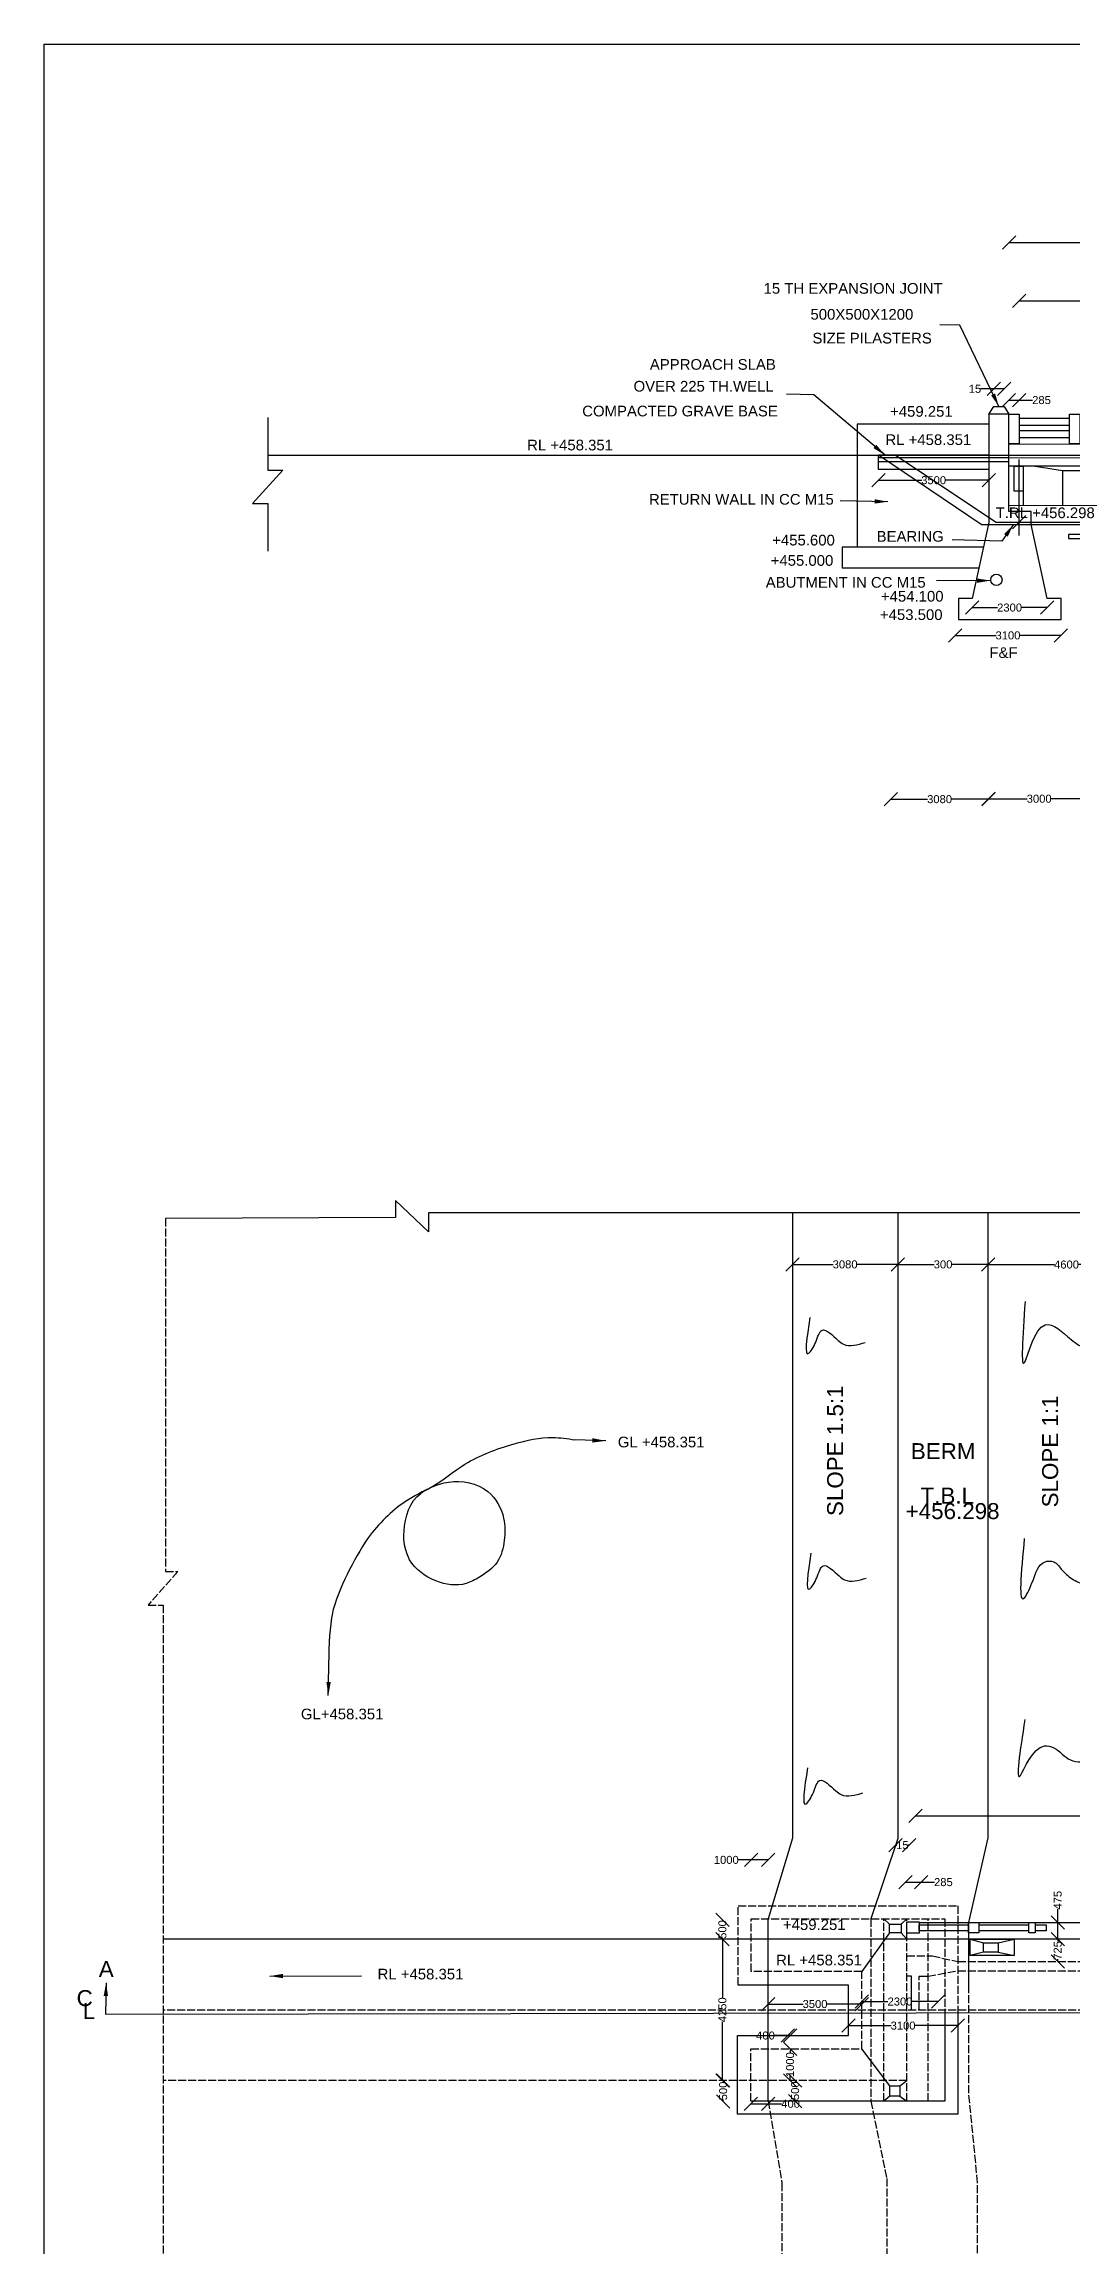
# Model space of a CAD drawing. Header units: millimetres. Extents: x 1731976 to 22518410, y 23233642 to 37030816.
# Drawn here: x 1731976 to 5582594, y 28777109 to 37030816 of the extents above; entities that cross this region are included whole.
import ezdxf

# ---------------------------------------------------------------- set-up
doc = ezdxf.new("R2010")
doc.units = ezdxf.units.MM
doc.header["$MEASUREMENT"] = 0
doc.linetypes.add('ACAD_ISO02W100', pattern=[15, 12, -3])
doc.layers.add('DIMENSIONS', color=2, linetype='Continuous')
doc.layers.add('TEXT', color=7, linetype='Continuous')
doc.styles.get("Standard").update_dxf_attribs({"font": 'arial.ttf', "height": 30000})
doc.dimstyles.get("Standard").update_dxf_attribs({"dimtxt": 40000, "dimasz": 50000, "dimexe": 0.18, "dimexo": 0.0625, "dimgap": 0.09, "dimtad": 0, "dimdec": 0, "dimzin": 0, "dimdsep": 46, "dimtxsty": 'Standard', "dimblk": 'OBLIQUE', "dimcen": 0.09, "dimse1": 1, "dimse2": 1, "dimadec": 0, "dimazin": 0, "dimtfac": 1, "dimtdec": 0, "dimtofl": 0, "dimtmove": 0, "dimatfit": 3, "dimfxl": 1, "dimtolj": 1, "dimtzin": 0, "dimarcsym": 0})

# ---------------------------------------------------------------- blocks, each defined once
blk = doc.blocks.new('_Oblique')
at = {"color": 0, "linetype": 'ByBlock', "lineweight": -2}
blk.add_line((-0.5, -0.5), (0.5, 0.5), dxfattribs=at)
blk = doc.blocks.new('*D54')
at = {"layer": 'Defpoints', "color": 0, "transparency": 16777216}
for p in [(5346908, 36289083), (8899154, 36286605), (8899154, 36285057)]:
    blk.add_point(p, dxfattribs=at)
at = {"layer": 'DIMENSIONS', "color": 0, "lineweight": -2, "transparency": 16777216}
for p, q in [((5346908, 36286605), (7066377, 36286605)), ((8899154, 36286605), (7179685, 36286605))]:
    blk.add_line(p, q, dxfattribs=at)
at = {"layer": 'DIMENSIONS', "color": 0, "lineweight": -2, "transparency": 16777216, "xscale": 50000, "yscale": 50000, "zscale": 50000, "rotation": 180}
blk.add_blockref('_Oblique', (5346908, 36286605), dxfattribs=at)
at = {"layer": 'DIMENSIONS', "color": 0, "lineweight": -2, "transparency": 16777216, "xscale": 50000, "yscale": 50000, "zscale": 50000}
blk.add_blockref('_Oblique', (8899154, 36286605), dxfattribs=at)
at = {"layer": 'DIMENSIONS', "color": 0, "transparency": 16777216, "insert": (7123031, 36286605), "char_height": 30000, "attachment_point": 5}
blk.add_mtext('\\A1;28400', dxfattribs=at)
blk = doc.blocks.new('*D55')
at = {"layer": 'Defpoints', "color": 0, "transparency": 16777216}
for p in [(5384571, 36073596), (7060454, 36084617), (7060454, 36068648)]:
    blk.add_point(p, dxfattribs=at)
at = {"layer": 'DIMENSIONS', "color": 0, "lineweight": -2, "transparency": 16777216}
for p, q in [((5384571, 36068648), (6167526, 36068648)), ((7060454, 36068648), (6277499, 36068648))]:
    blk.add_line(p, q, dxfattribs=at)
at = {"layer": 'DIMENSIONS', "color": 0, "lineweight": -2, "transparency": 16777216, "xscale": 50000, "yscale": 50000, "zscale": 50000, "rotation": 180}
blk.add_blockref('_Oblique', (5384571, 36068648), dxfattribs=at)
at = {"layer": 'DIMENSIONS', "color": 0, "lineweight": -2, "transparency": 16777216, "xscale": 50000, "yscale": 50000, "zscale": 50000}
blk.add_blockref('_Oblique', (7060454, 36068648), dxfattribs=at)
at = {"layer": 'DIMENSIONS', "color": 0, "transparency": 16777216, "insert": (6222513, 36068648), "char_height": 30000, "attachment_point": 5}
blk.add_mtext('\\A1;13600', dxfattribs=at)
blk = doc.blocks.new('*D69')
at = {"layer": 'Defpoints', "color": 0, "transparency": 16777216}
for p in [(5269924, 34211700), (5269924, 34201813), (5649779, 34208809)]:
    blk.add_point(p, dxfattribs=at)
at = {"layer": 'DIMENSIONS', "color": 0, "lineweight": -2, "transparency": 16777216}
for p, q in [((5269924, 34201813), (5415117, 34201813)), ((5649779, 34201813), (5504585, 34201813))]:
    blk.add_line(p, q, dxfattribs=at)
at = {"layer": 'DIMENSIONS', "color": 0, "lineweight": -2, "transparency": 16777216, "xscale": 50000, "yscale": 50000, "zscale": 50000, "rotation": 180}
blk.add_blockref('_Oblique', (5269924, 34201813), dxfattribs=at)
at = {"layer": 'DIMENSIONS', "color": 0, "lineweight": -2, "transparency": 16777216, "xscale": 50000, "yscale": 50000, "zscale": 50000}
blk.add_blockref('_Oblique', (5649779, 34201813), dxfattribs=at)
at = {"layer": 'DIMENSIONS', "color": 0, "transparency": 16777216, "insert": (5459851, 34201813), "char_height": 30000, "attachment_point": 5}
blk.add_mtext('\\A1;3000', dxfattribs=at)
blk = doc.blocks.new('*D70')
at = {"layer": 'Defpoints', "color": 0, "transparency": 16777216}
for p in [(4903673, 34206756), (4903673, 34200165), (5269924, 34201813)]:
    blk.add_point(p, dxfattribs=at)
at = {"layer": 'DIMENSIONS', "color": 0, "lineweight": -2, "transparency": 16777216}
for p, q in [((4903673, 34200165), (5042064, 34200165)), ((5269924, 34200165), (5131532, 34200165))]:
    blk.add_line(p, q, dxfattribs=at)
at = {"layer": 'DIMENSIONS', "color": 0, "lineweight": -2, "transparency": 16777216, "xscale": 50000, "yscale": 50000, "zscale": 50000, "rotation": 180}
blk.add_blockref('_Oblique', (4903673, 34200165), dxfattribs=at)
at = {"layer": 'DIMENSIONS', "color": 0, "lineweight": -2, "transparency": 16777216, "xscale": 50000, "yscale": 50000, "zscale": 50000}
blk.add_blockref('_Oblique', (5269924, 34200165), dxfattribs=at)
at = {"layer": 'DIMENSIONS', "color": 0, "transparency": 16777216, "insert": (5086798, 34200165), "char_height": 30000, "attachment_point": 5}
blk.add_mtext('\\A1;3080', dxfattribs=at)
blk = doc.blocks.new('*D77')
at = {"layer": 'Defpoints', "color": 0, "transparency": 16777216}
for p in [(6239158, 35244518), (5384857, 35239033), (5384857, 35239033)]:
    blk.add_point(p, dxfattribs=at)
at = {"layer": 'DIMENSIONS', "color": 0, "lineweight": -2, "transparency": 16777216}
for p, q in [((5384857, 35239033), (5767181, 35239033)), ((6239158, 35239033), (5856834, 35239033))]:
    blk.add_line(p, q, dxfattribs=at)
at = {"layer": 'DIMENSIONS', "color": 0, "lineweight": -2, "transparency": 16777216, "xscale": 50000, "yscale": 50000, "zscale": 50000, "rotation": 180}
blk.add_blockref('_Oblique', (5384857, 35239033), dxfattribs=at)
at = {"layer": 'DIMENSIONS', "color": 0, "lineweight": -2, "transparency": 16777216, "xscale": 50000, "yscale": 50000, "zscale": 50000}
blk.add_blockref('_Oblique', (6239158, 35239033), dxfattribs=at)
at = {"layer": 'DIMENSIONS', "color": 0, "transparency": 16777216, "insert": (5812007, 35239033), "char_height": 30000, "attachment_point": 5}
blk.add_mtext('\\A1;6800', dxfattribs=at)
blk = doc.blocks.new('*D78')
at = {"layer": 'Defpoints', "color": 0, "transparency": 16777216}
for p in [(5145500, 34820704), (5145500, 34813983), (5540552, 34815209)]:
    blk.add_point(p, dxfattribs=at)
at = {"layer": 'DIMENSIONS', "color": 0, "lineweight": -2, "transparency": 16777216}
for p, q in [((5145500, 34813983), (5298292, 34813983)), ((5540552, 34813983), (5387760, 34813983))]:
    blk.add_line(p, q, dxfattribs=at)
at = {"layer": 'DIMENSIONS', "color": 0, "lineweight": -2, "transparency": 16777216, "xscale": 50000, "yscale": 50000, "zscale": 50000, "rotation": 180}
blk.add_blockref('_Oblique', (5145500, 34813983), dxfattribs=at)
at = {"layer": 'DIMENSIONS', "color": 0, "lineweight": -2, "transparency": 16777216, "xscale": 50000, "yscale": 50000, "zscale": 50000}
blk.add_blockref('_Oblique', (5540552, 34813983), dxfattribs=at)
at = {"layer": 'DIMENSIONS', "color": 0, "transparency": 16777216, "insert": (5343026, 34813983), "char_height": 30000, "attachment_point": 5}
blk.add_mtext('\\A1;3100', dxfattribs=at)
blk = doc.blocks.new('*D79')
at = {"layer": 'Defpoints', "color": 0, "transparency": 16777216}
for p in [(5208353, 34952363), (5208353, 34918302), (5489661, 34952363)]:
    blk.add_point(p, dxfattribs=at)
at = {"layer": 'DIMENSIONS', "color": 0, "lineweight": -2, "transparency": 16777216}
for p, q in [((5208353, 34918302), (5304007, 34918302)), ((5489661, 34918302), (5394007, 34918302))]:
    blk.add_line(p, q, dxfattribs=at)
at = {"layer": 'DIMENSIONS', "color": 0, "lineweight": -2, "transparency": 16777216, "xscale": 50000, "yscale": 50000, "zscale": 50000, "rotation": 180}
blk.add_blockref('_Oblique', (5208353, 34918302), dxfattribs=at)
at = {"layer": 'DIMENSIONS', "color": 0, "lineweight": -2, "transparency": 16777216, "xscale": 50000, "yscale": 50000, "zscale": 50000}
blk.add_blockref('_Oblique', (5489661, 34918302), dxfattribs=at)
at = {"layer": 'DIMENSIONS', "color": 0, "transparency": 16777216, "insert": (5349007, 34918302), "char_height": 30000, "attachment_point": 5}
blk.add_mtext('\\A1;2300', dxfattribs=at)
blk = doc.blocks.new('*D80')
at = {"layer": 'Defpoints', "color": 0, "transparency": 16777216}
for p in [(4857827, 35435971), (5271200, 35435971), (5271200, 35395736)]:
    blk.add_point(p, dxfattribs=at)
at = {"layer": 'DIMENSIONS', "color": 0, "lineweight": -2, "transparency": 16777216}
for p, q in [((4857827, 35395736), (5019779, 35395736)), ((5271200, 35395736), (5109247, 35395736))]:
    blk.add_line(p, q, dxfattribs=at)
at = {"layer": 'DIMENSIONS', "color": 0, "lineweight": -2, "transparency": 16777216, "xscale": 50000, "yscale": 50000, "zscale": 50000, "rotation": 180}
blk.add_blockref('_Oblique', (4857827, 35395736), dxfattribs=at)
at = {"layer": 'DIMENSIONS', "color": 0, "lineweight": -2, "transparency": 16777216, "xscale": 50000, "yscale": 50000, "zscale": 50000}
blk.add_blockref('_Oblique', (5271200, 35395736), dxfattribs=at)
at = {"layer": 'DIMENSIONS', "color": 0, "transparency": 16777216, "insert": (5064513, 35395736), "char_height": 30000, "attachment_point": 5}
blk.add_mtext('\\A1;3500', dxfattribs=at)
blk = doc.blocks.new('*D81')
at = {"layer": 'Defpoints', "color": 0, "transparency": 16777216}
for p in [(5289552, 35738306), (5289552, 35672311), (5328341, 35672311)]:
    blk.add_point(p, dxfattribs=at)
at = {"layer": 'DIMENSIONS', "color": 0, "lineweight": -2, "transparency": 16777216}
for p, q in [((5289552, 35738306), (5239552, 35738306)), ((5328341, 35738306), (5289552, 35738306))]:
    blk.add_line(p, q, dxfattribs=at)
at = {"layer": 'DIMENSIONS', "color": 0, "lineweight": -2, "transparency": 16777216, "xscale": 50000, "yscale": 50000, "zscale": 50000, "rotation": 180}
blk.add_blockref('_Oblique', (5289552, 35738306), dxfattribs=at)
at = {"layer": 'DIMENSIONS', "color": 0, "lineweight": -2, "transparency": 16777216, "xscale": 50000, "yscale": 50000, "zscale": 50000}
blk.add_blockref('_Oblique', (5328341, 35738306), dxfattribs=at)
at = {"layer": 'DIMENSIONS', "color": 0, "transparency": 16777216, "insert": (5219364, 35738306), "char_height": 30000, "attachment_point": 5}
blk.add_mtext('\\A1;15', dxfattribs=at)
blk = doc.blocks.new('*D82')
at = {"layer": 'Defpoints', "color": 0, "transparency": 16777216}
for p in [(5385151, 35696058), (5346644, 35643972), (5385151, 35643972)]:
    blk.add_point(p, dxfattribs=at)
at = {"layer": 'DIMENSIONS', "color": 0, "lineweight": -2, "transparency": 16777216}
for p, q in [((5346644, 35696058), (5385151, 35696058)), ((5385151, 35696058), (5435151, 35696058))]:
    blk.add_line(p, q, dxfattribs=at)
at = {"layer": 'DIMENSIONS', "color": 0, "lineweight": -2, "transparency": 16777216, "xscale": 50000, "yscale": 50000, "zscale": 50000, "rotation": 180}
blk.add_blockref('_Oblique', (5346644, 35696058), dxfattribs=at)
at = {"layer": 'DIMENSIONS', "color": 0, "lineweight": -2, "transparency": 16777216, "xscale": 50000, "yscale": 50000, "zscale": 50000}
blk.add_blockref('_Oblique', (5385151, 35696058), dxfattribs=at)
at = {"layer": 'DIMENSIONS', "color": 0, "transparency": 16777216, "insert": (5468661, 35696058), "char_height": 30000, "attachment_point": 5}
blk.add_mtext('\\A1;285', dxfattribs=at)
blk = doc.blocks.new('*D83')
at = {"layer": 'Defpoints', "color": 0, "transparency": 16777216}
for p in [(4535352, 32456289), (4930506, 32456289), (4930506, 32456289)]:
    blk.add_point(p, dxfattribs=at)
at = {"layer": 'DIMENSIONS', "color": 0, "lineweight": -2, "transparency": 16777216}
for p, q in [((4535352, 32456289), (4688195, 32456289)), ((4930506, 32456289), (4777663, 32456289))]:
    blk.add_line(p, q, dxfattribs=at)
at = {"layer": 'DIMENSIONS', "color": 0, "lineweight": -2, "transparency": 16777216, "xscale": 50000, "yscale": 50000, "zscale": 50000, "rotation": 180}
blk.add_blockref('_Oblique', (4535352, 32456289), dxfattribs=at)
at = {"layer": 'DIMENSIONS', "color": 0, "lineweight": -2, "transparency": 16777216, "xscale": 50000, "yscale": 50000, "zscale": 50000}
blk.add_blockref('_Oblique', (4930506, 32456289), dxfattribs=at)
at = {"layer": 'DIMENSIONS', "color": 0, "transparency": 16777216, "insert": (4732929, 32456289), "char_height": 30000, "attachment_point": 5}
blk.add_mtext('\\A1;3080', dxfattribs=at)
blk = doc.blocks.new('*D84')
at = {"layer": 'Defpoints', "color": 0, "transparency": 16777216}
for p in [(4930506, 32456289), (5269124, 32456289), (5269124, 32456289)]:
    blk.add_point(p, dxfattribs=at)
at = {"layer": 'DIMENSIONS', "color": 0, "lineweight": -2, "transparency": 16777216}
for p, q in [((4930506, 32456289), (5066735, 32456289)), ((5269124, 32456289), (5132895, 32456289))]:
    blk.add_line(p, q, dxfattribs=at)
at = {"layer": 'DIMENSIONS', "color": 0, "lineweight": -2, "transparency": 16777216, "xscale": 50000, "yscale": 50000, "zscale": 50000, "rotation": 180}
blk.add_blockref('_Oblique', (4930506, 32456289), dxfattribs=at)
at = {"layer": 'DIMENSIONS', "color": 0, "lineweight": -2, "transparency": 16777216, "xscale": 50000, "yscale": 50000, "zscale": 50000}
blk.add_blockref('_Oblique', (5269124, 32456289), dxfattribs=at)
at = {"layer": 'DIMENSIONS', "color": 0, "transparency": 16777216, "insert": (5099815, 32456289), "char_height": 30000, "attachment_point": 5}
blk.add_mtext('\\A1;300', dxfattribs=at)
blk = doc.blocks.new('*D85')
at = {"layer": 'Defpoints', "color": 0, "transparency": 16777216}
for p in [(5269124, 32456289), (5855423, 32456289), (5855423, 32455784)]:
    blk.add_point(p, dxfattribs=at)
at = {"layer": 'DIMENSIONS', "color": 0, "lineweight": -2, "transparency": 16777216}
for p, q in [((5269124, 32455784), (5516926, 32455784)), ((5855423, 32455784), (5607622, 32455784))]:
    blk.add_line(p, q, dxfattribs=at)
at = {"layer": 'DIMENSIONS', "color": 0, "lineweight": -2, "transparency": 16777216, "xscale": 50000, "yscale": 50000, "zscale": 50000, "rotation": 180}
blk.add_blockref('_Oblique', (5269124, 32455784), dxfattribs=at)
at = {"layer": 'DIMENSIONS', "color": 0, "lineweight": -2, "transparency": 16777216, "xscale": 50000, "yscale": 50000, "zscale": 50000}
blk.add_blockref('_Oblique', (5855423, 32455784), dxfattribs=at)
at = {"layer": 'DIMENSIONS', "color": 0, "transparency": 16777216, "insert": (5562274, 32455784), "char_height": 30000, "attachment_point": 5}
blk.add_mtext('\\A1;4600', dxfattribs=at)
blk = doc.blocks.new('*D91')
at = {"layer": 'Defpoints', "color": 0, "transparency": 16777216}
for p in [(4922019, 30279432), (4922019, 30279432), (4972772, 30279938)]:
    blk.add_point(p, dxfattribs=at)
at = {"layer": 'DIMENSIONS', "color": 0, "lineweight": -2, "transparency": 16777216}
for p, q in [((4922019, 30279432), (4927208, 30279432)), ((4972772, 30279432), (4967583, 30279432))]:
    blk.add_line(p, q, dxfattribs=at)
at = {"layer": 'DIMENSIONS', "color": 0, "lineweight": -2, "transparency": 16777216, "xscale": 50000, "yscale": 50000, "zscale": 50000, "rotation": 180}
blk.add_blockref('_Oblique', (4922019, 30279432), dxfattribs=at)
at = {"layer": 'DIMENSIONS', "color": 0, "lineweight": -2, "transparency": 16777216, "xscale": 50000, "yscale": 50000, "zscale": 50000}
blk.add_blockref('_Oblique', (4972772, 30279432), dxfattribs=at)
at = {"layer": 'DIMENSIONS', "color": 0, "transparency": 16777216, "insert": (4947396, 30279432), "char_height": 30000, "attachment_point": 5}
blk.add_mtext('\\A1;15', dxfattribs=at)
blk = doc.blocks.new('*D92')
at = {"layer": 'Defpoints', "color": 0, "transparency": 16777216}
for p in [(4959090, 30234500), (5017572, 30233879), (5017572, 30140672)]:
    blk.add_point(p, dxfattribs=at)
at = {"layer": 'DIMENSIONS', "color": 0, "lineweight": -2, "transparency": 16777216}
for p, q in [((4959090, 30140672), (5017572, 30140672)), ((5017572, 30140672), (5067572, 30140672))]:
    blk.add_line(p, q, dxfattribs=at)
at = {"layer": 'DIMENSIONS', "color": 0, "lineweight": -2, "transparency": 16777216, "xscale": 50000, "yscale": 50000, "zscale": 50000, "rotation": 180}
blk.add_blockref('_Oblique', (4959090, 30140672), dxfattribs=at)
at = {"layer": 'DIMENSIONS', "color": 0, "lineweight": -2, "transparency": 16777216, "xscale": 50000, "yscale": 50000, "zscale": 50000}
blk.add_blockref('_Oblique', (5017572, 30140672), dxfattribs=at)
at = {"layer": 'DIMENSIONS', "color": 0, "transparency": 16777216, "insert": (5101082, 30140672), "char_height": 30000, "attachment_point": 5}
blk.add_mtext('\\A1;285', dxfattribs=at)
blk = doc.blocks.new('*D93')
at = {"layer": 'Defpoints', "color": 0, "transparency": 16777216}
for p in [(4273216, 29999815), (4359279, 29999815), (4273216, 29926959)]:
    blk.add_point(p, dxfattribs=at)
at = {"layer": 'DIMENSIONS', "color": 0, "lineweight": -2, "transparency": 16777216}
for p, q in [((4273216, 29999815), (4273216, 29996477)), ((4273216, 29926959), (4273216, 29930297))]:
    blk.add_line(p, q, dxfattribs=at)
at = {"layer": 'DIMENSIONS', "color": 0, "lineweight": -2, "transparency": 16777216, "xscale": 50000, "yscale": 50000, "zscale": 50000}
for p, rotation in [((4273216, 29999815), 90), ((4273216, 29926959), 270)]:
    blk.add_blockref('_Oblique', p, dxfattribs=dict(at, rotation=rotation))
at = {"layer": 'DIMENSIONS', "color": 0, "transparency": 16777216, "insert": (4273216, 29963387), "char_height": 30000, "attachment_point": 5, "rotation": 90}
blk.add_mtext('\\A1;500', dxfattribs=at)
blk = doc.blocks.new('*D94')
at = {"layer": 'Defpoints', "color": 0, "transparency": 16777216}
for p in [(4381038, 30224162), (4381038, 30002995), (4444946, 30002995)]:
    blk.add_point(p, dxfattribs=at)
at = {"layer": 'DIMENSIONS', "color": 0, "lineweight": -2, "transparency": 16777216}
for p, q in [((4381038, 30224162), (4331038, 30224162)), ((4444946, 30224162), (4381038, 30224162))]:
    blk.add_line(p, q, dxfattribs=at)
at = {"layer": 'DIMENSIONS', "color": 0, "lineweight": -2, "transparency": 16777216, "xscale": 50000, "yscale": 50000, "zscale": 50000, "rotation": 180}
blk.add_blockref('_Oblique', (4381038, 30224162), dxfattribs=at)
at = {"layer": 'DIMENSIONS', "color": 0, "lineweight": -2, "transparency": 16777216, "xscale": 50000, "yscale": 50000, "zscale": 50000}
blk.add_blockref('_Oblique', (4444946, 30224162), dxfattribs=at)
at = {"layer": 'DIMENSIONS', "color": 0, "transparency": 16777216, "insert": (4287705, 30224162), "char_height": 30000, "attachment_point": 5}
blk.add_mtext('\\A1;1000', dxfattribs=at)
blk = doc.blocks.new('*D95')
at = {"layer": 'Defpoints', "color": 0, "transparency": 16777216}
for p in [(4359279, 29926959), (4273216, 29397880), (4359279, 29397880)]:
    blk.add_point(p, dxfattribs=at)
at = {"layer": 'DIMENSIONS', "color": 0, "lineweight": -2, "transparency": 16777216}
for p, q in [((4273216, 29926959), (4273216, 29707767)), ((4273216, 29397880), (4273216, 29617071))]:
    blk.add_line(p, q, dxfattribs=at)
at = {"layer": 'DIMENSIONS', "color": 0, "lineweight": -2, "transparency": 16777216, "xscale": 50000, "yscale": 50000, "zscale": 50000}
for p, rotation in [((4273216, 29926959), 90), ((4273216, 29397880), 270)]:
    blk.add_blockref('_Oblique', p, dxfattribs=dict(at, rotation=rotation))
at = {"layer": 'DIMENSIONS', "color": 0, "transparency": 16777216, "insert": (4273216, 29662419), "char_height": 30000, "attachment_point": 5, "rotation": 90}
blk.add_mtext('\\A1;4250', dxfattribs=at)
blk = doc.blocks.new('*D96')
at = {"layer": 'Defpoints', "color": 0, "transparency": 16777216}
for p in [(4359279, 29397880), (4275982, 29318567), (4357704, 29318567)]:
    blk.add_point(p, dxfattribs=at)
at = {"layer": 'DIMENSIONS', "color": 0, "lineweight": -2, "transparency": 16777216}
for p, q in [((4275982, 29397880), (4275982, 29391313)), ((4275982, 29318567), (4275982, 29325133))]:
    blk.add_line(p, q, dxfattribs=at)
at = {"layer": 'DIMENSIONS', "color": 0, "lineweight": -2, "transparency": 16777216, "xscale": 50000, "yscale": 50000, "zscale": 50000}
for p, rotation in [((4275982, 29397880), 90), ((4275982, 29318567), 270)]:
    blk.add_blockref('_Oblique', p, dxfattribs=dict(at, rotation=rotation))
at = {"layer": 'DIMENSIONS', "color": 0, "transparency": 16777216, "insert": (4275982, 29358223), "char_height": 30000, "attachment_point": 5, "rotation": 90}
blk.add_mtext('\\A1;500', dxfattribs=at)
blk = doc.blocks.new('*D97')
at = {"layer": 'Defpoints', "color": 0, "transparency": 16777216}
for p in [(4380098, 29320217), (4444946, 29320217), (4444946, 29309934)]:
    blk.add_point(p, dxfattribs=at)
at = {"layer": 'DIMENSIONS', "color": 0, "lineweight": -2, "transparency": 16777216}
for p, q in [((4380098, 29309934), (4444946, 29309934)), ((4444946, 29309934), (4494946, 29309934))]:
    blk.add_line(p, q, dxfattribs=at)
at = {"layer": 'DIMENSIONS', "color": 0, "lineweight": -2, "transparency": 16777216, "xscale": 50000, "yscale": 50000, "zscale": 50000, "rotation": 180}
blk.add_blockref('_Oblique', (4380098, 29309934), dxfattribs=at)
at = {"layer": 'DIMENSIONS', "color": 0, "lineweight": -2, "transparency": 16777216, "xscale": 50000, "yscale": 50000, "zscale": 50000}
blk.add_blockref('_Oblique', (4444946, 29309934), dxfattribs=at)
at = {"layer": 'DIMENSIONS', "color": 0, "transparency": 16777216, "insert": (4528640, 29309934), "char_height": 30000, "attachment_point": 5}
blk.add_mtext('\\A1;400', dxfattribs=at)
blk = doc.blocks.new('*D98')
at = {"layer": 'Defpoints', "color": 0, "transparency": 16777216}
for p in [(4526572, 29515652), (4534147, 29515652), (4519946, 29397880)]:
    blk.add_point(p, dxfattribs=at)
at = {"layer": 'DIMENSIONS', "color": 0, "lineweight": -2, "transparency": 16777216}
for p, q in [((4526572, 29515652), (4526572, 29500098)), ((4526572, 29397880), (4526572, 29413434))]:
    blk.add_line(p, q, dxfattribs=at)
at = {"layer": 'DIMENSIONS', "color": 0, "lineweight": -2, "transparency": 16777216, "xscale": 50000, "yscale": 50000, "zscale": 50000}
for p, rotation in [((4526572, 29515652), 90), ((4526572, 29397880), 270)]:
    blk.add_blockref('_Oblique', p, dxfattribs=dict(at, rotation=rotation))
at = {"layer": 'DIMENSIONS', "color": 0, "transparency": 16777216, "insert": (4526572, 29456766), "char_height": 30000, "attachment_point": 5, "rotation": 90}
blk.add_mtext('\\A1;1000', dxfattribs=at)
blk = doc.blocks.new('*D99')
at = {"layer": 'Defpoints', "color": 0, "transparency": 16777216}
for p in [(4526572, 29397880), (4516031, 29320217), (4545642, 29320217)]:
    blk.add_point(p, dxfattribs=at)
at = {"layer": 'DIMENSIONS', "color": 0, "lineweight": -2, "transparency": 16777216}
for p, q in [((4545642, 29397880), (4545642, 29392138)), ((4545642, 29320217), (4545642, 29325958))]:
    blk.add_line(p, q, dxfattribs=at)
at = {"layer": 'DIMENSIONS', "color": 0, "lineweight": -2, "transparency": 16777216, "xscale": 50000, "yscale": 50000, "zscale": 50000}
for p, rotation in [((4545642, 29397880), 90), ((4545642, 29320217), 270)]:
    blk.add_blockref('_Oblique', p, dxfattribs=dict(at, rotation=rotation))
at = {"layer": 'DIMENSIONS', "color": 0, "transparency": 16777216, "insert": (4545642, 29359048), "char_height": 30000, "attachment_point": 5, "rotation": 90}
blk.add_mtext('\\A1;500', dxfattribs=at)
blk = doc.blocks.new('*D100')
at = {"layer": 'Defpoints', "color": 0, "transparency": 16777216}
for p in [(4518239, 29565769), (4518239, 29565652), (4526572, 29515652)]:
    blk.add_point(p, dxfattribs=at)
at = {"layer": 'DIMENSIONS', "color": 0, "lineweight": -2, "transparency": 16777216}
for p, q in [((4518239, 29565769), (4468239, 29565769)), ((4526572, 29565769), (4518239, 29565769))]:
    blk.add_line(p, q, dxfattribs=at)
at = {"layer": 'DIMENSIONS', "color": 0, "lineweight": -2, "transparency": 16777216, "xscale": 50000, "yscale": 50000, "zscale": 50000, "rotation": 180}
blk.add_blockref('_Oblique', (4518239, 29565769), dxfattribs=at)
at = {"layer": 'DIMENSIONS', "color": 0, "lineweight": -2, "transparency": 16777216, "xscale": 50000, "yscale": 50000, "zscale": 50000}
blk.add_blockref('_Oblique', (4526572, 29565769), dxfattribs=at)
at = {"layer": 'DIMENSIONS', "color": 0, "transparency": 16777216, "insert": (4434545, 29565769), "char_height": 30000, "attachment_point": 5}
blk.add_mtext('\\A1;400', dxfattribs=at)
blk = doc.blocks.new('*D101')
at = {"layer": 'Defpoints', "color": 0, "transparency": 16777216}
for p in [(4444946, 29683933), (4795343, 29683933), (4795343, 29683933)]:
    blk.add_point(p, dxfattribs=at)
at = {"layer": 'DIMENSIONS', "color": 0, "lineweight": -2, "transparency": 16777216}
for p, q in [((4444946, 29683933), (4575410, 29683933)), ((4795343, 29683933), (4664879, 29683933))]:
    blk.add_line(p, q, dxfattribs=at)
at = {"layer": 'DIMENSIONS', "color": 0, "lineweight": -2, "transparency": 16777216, "xscale": 50000, "yscale": 50000, "zscale": 50000, "rotation": 180}
blk.add_blockref('_Oblique', (4444946, 29683933), dxfattribs=at)
at = {"layer": 'DIMENSIONS', "color": 0, "lineweight": -2, "transparency": 16777216, "xscale": 50000, "yscale": 50000, "zscale": 50000}
blk.add_blockref('_Oblique', (4795343, 29683933), dxfattribs=at)
at = {"layer": 'DIMENSIONS', "color": 0, "transparency": 16777216, "insert": (4620144, 29683933), "char_height": 30000, "attachment_point": 5}
blk.add_mtext('\\A1;3500', dxfattribs=at)
blk = doc.blocks.new('*D102')
at = {"layer": 'Defpoints', "color": 0, "transparency": 16777216}
for p in [(4795343, 29683933), (5081638, 29693173), (5081638, 29687789)]:
    blk.add_point(p, dxfattribs=at)
at = {"layer": 'DIMENSIONS', "color": 0, "lineweight": -2, "transparency": 16777216}
for p, q in [((4795343, 29693173), (4893490, 29693173)), ((5081638, 29693173), (4983491, 29693173))]:
    blk.add_line(p, q, dxfattribs=at)
at = {"layer": 'DIMENSIONS', "color": 0, "lineweight": -2, "transparency": 16777216, "xscale": 50000, "yscale": 50000, "zscale": 50000, "rotation": 180}
blk.add_blockref('_Oblique', (4795343, 29693173), dxfattribs=at)
at = {"layer": 'DIMENSIONS', "color": 0, "lineweight": -2, "transparency": 16777216, "xscale": 50000, "yscale": 50000, "zscale": 50000}
blk.add_blockref('_Oblique', (5081638, 29693173), dxfattribs=at)
at = {"layer": 'DIMENSIONS', "color": 0, "transparency": 16777216, "insert": (4938491, 29693173), "char_height": 30000, "attachment_point": 5}
blk.add_mtext('\\A1;2300', dxfattribs=at)
blk = doc.blocks.new('*D103')
at = {"layer": 'Defpoints', "color": 0, "transparency": 16777216}
for p in [(4745227, 29602993), (5154675, 29602993), (5154675, 29602993)]:
    blk.add_point(p, dxfattribs=at)
at = {"layer": 'DIMENSIONS', "color": 0, "lineweight": -2, "transparency": 16777216}
for p, q in [((4745227, 29602993), (4905217, 29602993)), ((5154675, 29602993), (4994685, 29602993))]:
    blk.add_line(p, q, dxfattribs=at)
at = {"layer": 'DIMENSIONS', "color": 0, "lineweight": -2, "transparency": 16777216, "xscale": 50000, "yscale": 50000, "zscale": 50000, "rotation": 180}
blk.add_blockref('_Oblique', (4745227, 29602993), dxfattribs=at)
at = {"layer": 'DIMENSIONS', "color": 0, "lineweight": -2, "transparency": 16777216, "xscale": 50000, "yscale": 50000, "zscale": 50000}
blk.add_blockref('_Oblique', (5154675, 29602993), dxfattribs=at)
at = {"layer": 'DIMENSIONS', "color": 0, "transparency": 16777216, "insert": (4949951, 29602993), "char_height": 30000, "attachment_point": 5}
blk.add_mtext('\\A1;3100', dxfattribs=at)
blk = doc.blocks.new('*D104')
at = {"layer": 'Defpoints', "color": 0, "transparency": 16777216}
for p in [(5529340, 29989239), (5529340, 29989239), (5529340, 29926959)]:
    blk.add_point(p, dxfattribs=at)
at = {"layer": 'DIMENSIONS', "color": 0, "lineweight": -2, "transparency": 16777216}
for p, q in [((5529340, 29989239), (5529340, 30039239)), ((5529340, 29926959), (5529340, 29989239))]:
    blk.add_line(p, q, dxfattribs=at)
at = {"layer": 'DIMENSIONS', "color": 0, "lineweight": -2, "transparency": 16777216, "xscale": 50000, "yscale": 50000, "zscale": 50000}
for p, rotation in [((5529340, 29989239), 90), ((5529340, 29926959), 270)]:
    blk.add_blockref('_Oblique', p, dxfattribs=dict(at, rotation=rotation))
at = {"layer": 'DIMENSIONS', "color": 0, "transparency": 16777216, "insert": (5529340, 30073096), "char_height": 30000, "attachment_point": 5, "rotation": 90}
blk.add_mtext('\\A1;475', dxfattribs=at)
blk = doc.blocks.new('*D105')
at = {"layer": 'Defpoints', "color": 0, "transparency": 16777216}
for p in [(5529340, 29926959), (5517172, 29842784), (5529340, 29842784)]:
    blk.add_point(p, dxfattribs=at)
at = {"layer": 'DIMENSIONS', "color": 0, "lineweight": -2, "transparency": 16777216}
for p, q in [((5529340, 29926959), (5529340, 29918002)), ((5529340, 29842784), (5529340, 29851740))]:
    blk.add_line(p, q, dxfattribs=at)
at = {"layer": 'DIMENSIONS', "color": 0, "lineweight": -2, "transparency": 16777216, "xscale": 50000, "yscale": 50000, "zscale": 50000}
for p, rotation in [((5529340, 29926959), 90), ((5529340, 29842784), 270)]:
    blk.add_blockref('_Oblique', p, dxfattribs=dict(at, rotation=rotation))
at = {"layer": 'DIMENSIONS', "color": 0, "transparency": 16777216, "insert": (5529340, 29884871), "char_height": 30000, "attachment_point": 5, "rotation": 90}
blk.add_mtext('\\A1;725', dxfattribs=at)
blk = doc.blocks.new('*D106')
at = {"layer": 'Defpoints', "color": 0, "transparency": 16777216}
for p in [(4996095, 30379457), (6654586, 30388989), (6654586, 30388989)]:
    blk.add_point(p, dxfattribs=at)
at = {"layer": 'DIMENSIONS', "color": 0, "lineweight": -2, "transparency": 16777216}
for p, q in [((4996095, 30388989), (5770354, 30388989)), ((6654586, 30388989), (5880327, 30388989))]:
    blk.add_line(p, q, dxfattribs=at)
at = {"layer": 'DIMENSIONS', "color": 0, "lineweight": -2, "transparency": 16777216, "xscale": 50000, "yscale": 50000, "zscale": 50000, "rotation": 180}
blk.add_blockref('_Oblique', (4996095, 30388989), dxfattribs=at)
at = {"layer": 'DIMENSIONS', "color": 0, "lineweight": -2, "transparency": 16777216, "xscale": 50000, "yscale": 50000, "zscale": 50000}
blk.add_blockref('_Oblique', (6654586, 30388989), dxfattribs=at)
at = {"layer": 'DIMENSIONS', "color": 0, "transparency": 16777216, "insert": (5825340, 30388989), "char_height": 30000, "attachment_point": 5}
blk.add_mtext('\\A1;13600', dxfattribs=at)

msp = doc.modelspace()

# ---------------------------------------------------------------- linework, layer by layer
at = {"layer": 'DIMENSIONS', "color": 0}
msp.add_circle((5299681.5, 35022490.2), 21151.9, dxfattribs=at)
for points in [[(5407113.6, 32316898.5), (5405754.7, 32090541.1), (5482330.9, 32229909.1), (5579869.9, 32174799.8), (5637405.6, 32141451.9), (5739965.7, 32158302.2)], [(4601000.2, 32257146.2), (4596691.6, 32123155.1), (4622824.6, 32165189.1), (4646455.4, 32210137.4), (4706609.4, 32171652.7), (4727141.3, 32157321.4), (4808390.6, 32163784.9)], [(3182094.8, 31621222.9), (3247452.2, 31640641.7), (3394092.1, 31605332.2), (3453732.4, 31504583.1), (3455936.4, 31422046.2), (3429438.8, 31340398.3), (3363120.2, 31284068.3), (3313207.3, 31260232.3), (3199693.6, 31269941.7), (3101591.2, 31349557.3), (3080379.8, 31455923.2), (3143119, 31598261.9), (3182094.8, 31621222.9), (3308401.6, 31707132.7), (3492592.2, 31783481.4), (3637011.5, 31807754.8), (3720498, 31798927.5)], [(3186996.3, 31623018.2), (3086345.5, 31567560.1), (2946682.2, 31431445.1), (2867786, 31294476.2), (2811095.4, 31142682.2), (2800887.4, 31052976.1)], [(4604960.7, 31373957.8), (4600652.2, 31239966.7), (4626785.2, 31282000.8), (4650415.9, 31326949.1), (4710569.9, 31288464.3), (4731101.8, 31274133.1), (4812351.2, 31280596.6)], [(5404163.9, 31428389.7), (5405986.7, 31208291.2), (5436743.1, 31272030.3), (5480342.4, 31340807.6), (5514744.5, 31341724.9), (5542750.1, 31314212.6), (5583134.4, 31277985.8), (5631307.4, 31257812), (5738689.7, 31271571.7)], [(5406401, 30750044.3), (5389349.1, 30540551.3), (5480126.9, 30651510.8), (5514694.8, 30644609.8), (5576887, 30599026.4), (5660423.2, 30594355.2), (5723096.1, 30596196.9)], [(4592001.9, 30568790.4), (4587693.4, 30434799.3), (4613826.4, 30476833.4), (4637457.1, 30521781.7), (4697611.1, 30483296.9), (4718143.1, 30468965.7), (4799392.4, 30475429.2)]]:
    msp.add_spline(points, degree=3, dxfattribs=at)
at = {"layer": 'TEXT', "color": 0}
for points in [[(22501461.7, 23233642.5), (1731976.3, 23233642.5), (1731976.3, 37030816.1), (22501461.7, 37030816.1)], [(5346644.4, 35643971.8), (5385151.2, 35643971.8), (5385151.2, 35531757.3), (5346644.4, 35531757.3)], [(5573379.9, 35643971.8), (5611886.7, 35643971.8), (5611886.7, 35531757.3), (5573379.9, 35531757.3)], [(4857827, 35489734.9), (5271199.5, 35489734.9), (5271199.5, 35435971.4), (4857827, 35435971.4)], [(5366574.8, 35448979.4), (5399433.1, 35448979.4), (5399433.1, 35355292.7), (5366574.8, 35355292.7)], [(4899516.8, 29983656.2), (4942402.2, 29983656.2), (4942402.2, 29950698.9), (4899516.8, 29950698.9)], [(4964536.1, 29991986.6), (5010476.9, 29991986.6), (5010476.9, 29949093.8), (4964536.1, 29949093.8)], [(5195008, 29989238.6), (5233961.4, 29989238.6), (5233961.4, 29950264.9), (5195008, 29950264.9)], [(5421645.7, 29989238.6), (5445422.4, 29989238.6), (5445422.4, 29951275.8), (5421645.7, 29951275.8)], [(5200739, 29926958.9), (5366061.1, 29926958.9), (5366061.1, 29866247.9), (5200739, 29866247.9)], [(5251733, 29913630.2), (5305641.9, 29913630.2), (5305641.9, 29878896.1), (5251733, 29878896.1)], [(4899921, 29377443.5), (4937948.3, 29377443.5), (4937948.3, 29338932), (4899921, 29338932)]]:
    msp.add_lwpolyline(points, close=True, dxfattribs=at)
for points in [[(5271199.5, 35643489.1), (5289551.5, 35672311.2), (5328341.1, 35672311.2), (5346644.4, 35643971.8)], [(5346644.4, 35531806.7), (8894139.8, 35527252.1), (8894139.8, 35637509.2), (8910995.6, 35668800.4), (8949833.6, 35668800.4), (8969252.7, 35637398.8), (8894139.8, 35637509.2)], [(2570463.6, 35631386.5), (2570463.6, 35432994.9), (2626656.2, 35432994.9), (2512934.6, 35308631.9), (2570832.6, 35308631.9), (2570832.6, 35129363)], [(5271199.5, 35605488.2), (4777836.2, 35605488.2), (4777836.2, 35145431)], [(5271199.5, 35643489.1), (5271199.5, 35237887.1), (5208352.6, 34952362.9), (5158234.9, 34952362.9), (5158234.9, 34873280.8), (5542067.5, 34873280.8), (5542067.5, 34952362.9), (5489661, 34952362.9), (5429686.2, 35229590.6), (5429686.2, 35278456.4), (5346644.4, 35278456.4), (5346644.4, 35643971.8), (5271199.5, 35643489.1)], [(5385151.2, 35628742.7), (5573379.9, 35628488.9)], [(5385151.2, 35602170.9), (5573379.9, 35601917.1)], [(5385151.2, 35582145.7), (5573379.9, 35581891.9)], [(5385151.2, 35555958.9), (5573379.9, 35555705.1)], [(2570463.6, 35489734.9), (11817512.8, 35489734.9)], [(5272680.3, 35489734.9), (4857827, 35489734.9)], [(5243085.8, 35229871), (4857827, 35489734.9)], [(4857827, 35481021.5), (5346644.4, 35481021.5)], [(4857827, 35465578.4), (5346644.4, 35465578.4)], [(4921449.5, 35489734.9), (5298548.8, 35239032.7), (5648332.9, 35239032.7), (6231598.1, 34651113.6), (7989136.4, 34648937.8), (8578697.6, 35223406.8), (9026830.4, 35223406.8), (9414627.3, 35489734.9)], [(5346644.4, 35481021.5), (9409355.5, 35476972.2), (9409355.5, 35489734.9)], [(8894139.8, 35445150.6), (8003669.6, 35445150.6), (8003669.6, 35351341.2), (7971576.1, 35351341.2), (7971576.1, 35445150.6), (6253694.3, 35449736), (6253694.3, 35354027.3), (6223780.5, 35354027.3), (6223780.5, 35448979.4), (5346644.4, 35448979.4)], [(5384857.1, 35189126.1), (5384857.1, 35472977.1)], [(5444308.9, 35448979.4), (5547631.7, 35432193.3), (6223780.5, 35432193.3)], [(5547631.7, 35432193.3), (5547488, 35302122.5)], [(5399433.1, 35355292.7), (5399374.5, 35302286.2)], [(5346644.4, 35302344.5), (8894139.8, 35298424.7)], [(5243085.8, 35229871), (5656866.7, 35230430.8)], [(5629738.8, 35192233.7), (5570321.1, 35192233.7), (5570321.1, 35177908.7), (5626985.5, 35177908.7), (6161772.1, 34638884.1), (8059438.7, 34638884.1), (8612538.5, 35173146.6), (8665271.3, 35173146.6), (8665271.3, 35187385.1), (8605697.5, 35187385.1), (8643472.6, 35223406.8)], [(5250638.3, 35144474.1), (4721346.6, 35144474.1), (4721346.6, 35067162.1), (5233583.1, 35066989.4)], [(11373471.7, 29675722.1), (11373471.7, 31260501.9), (11310282.9, 31260501.9), (11431990.5, 31367429), (11397129.5, 31367429), (11397129.5, 32646352.1), (10365786.3, 32646352.1), (10365786.3, 32589130.1), (10239932.8, 32697121.8), (10239932.8, 32637726.4), (6787373.3, 32637726.4), (6787373.3, 32589499.5), (6667849, 32704287.3), (6667849, 32649589.8), (3171745.9, 32649589.8), (3171745.9, 32578089.7), (3048928.4, 32695920.9), (3048928.4, 32631649.3), (2187131.5, 32628386.4)], [(4535351.6, 32649589.8), (4535351.6, 30305760.8), (4444945.9, 30002994.5)], [(4930505.8, 32649589.8), (4930505.8, 30304685.4), (4829114.7, 30002994.5)], [(5195916.8, 29729471.4), (5195916.8, 29989238.6), (5269124.1, 30306571.1), (5269124.1, 32649589.8)], [(4444945.9, 29320216.8), (4444945.9, 30002994.5)], [(4899516.8, 29983656.2), (4877817.7, 30002994.5)], [(4942402.2, 29983656.2), (4964536.1, 30002994.5)], [(5010476.9, 29989238.6), (8475317.7, 29989238.6)], [(5195008, 29958710.8), (5010476.9, 29958710.8), (5010476.9, 29980239.2), (5195008, 29980239.2)], [(5233961.4, 29980239.2), (5421645.7, 29980239.2)], [(5445422.4, 29980239.2), (5485984.3, 29980239.2), (5485984.3, 29958710.8), (5445422.4, 29958710.8)], [(9106774.9, 29926958.9), (2178374.8, 29926958.9)], [(4899516.8, 29950698.9), (4795343, 29805279.8)], [(4942402.2, 29950698.9), (4964536.1, 29926958.9)], [(5200739, 29926958.9), (5251733, 29913630.2)], [(5251733, 29878896.1), (5200739, 29866247.9)], [(5421645.7, 29958710.8), (5233961.4, 29958710.8)], [(5305641.9, 29913630.2), (5366061.1, 29926958.9)], [(5305641.9, 29878896.1), (5366061.1, 29866247.9)], [(4329981.2, 29271482.6), (4329981.2, 29565768.9), (4745226.5, 29565768.9), (4745226.5, 29755163.3), (4332303.4, 29755163.3)], [(4981849.5, 29660500.8), (4981849.5, 29788235.1), (4964536.1, 29788235.1)], [(5154674.8, 29660500.8), (5154674.8, 29271482.6), (4329981.2, 29271482.6)], [(5105940.6, 29660500.8), (5105940.6, 29320216.8), (4380097.6, 29320216.8)], [(4899921, 29377443.5), (4795343, 29515652.5)], [(4937948.3, 29377443.5), (4964536.1, 29397879.6)], [(4899921, 29338932), (4877817.7, 29320216.8)], [(4937948.3, 29338932), (4964536.1, 29320216.8)]]:
    msp.add_lwpolyline(points, dxfattribs=at)
at = {"layer": 'TEXT', "color": 0, "linetype": 'ACAD_ISO02W100', "ltscale": 2500}
for points in [[(2187131.5, 32628386.4), (2187131.5, 31304656.8), (2232906.2, 31304656.8), (2121506.4, 31178576.2), (2178374.8, 31178576.2), (2178374.8, 28180942.4)], [(4332303.4, 29755163.3), (4332303.4, 30051728.7), (5154674.8, 30051728.7), (5154674.8, 29660500.8)], [(4381037.6, 29805279.8), (4381037.6, 30002994.5), (5105940.6, 30002994.5), (5105940.6, 29660500.8)], [(4829114.7, 30002994.5), (4829114.7, 29320216.8)], [(4877817.7, 29320216.8), (4877817.7, 30002994.5)], [(4964536.1, 29320216.8), (4964536.1, 30002994.5)], [(5043545.4, 29320216.8), (5043545.4, 30002994.5)], [(4380097.6, 29320216.8), (4380097.6, 29515652.5), (4795343, 29515652.5), (4795343, 29805279.8), (4381037.6, 29805279.8)], [(4964536.1, 29865010.7), (5059238.5, 29865010.7), (5154674.8, 29842783.9), (6506845, 29842783.9), (6609449.6, 29866793), (6784390.5, 29866793), (6884757.5, 29842656.7), (8281494.8, 29842656.7), (8388059.1, 29861961.8), (8551184.4, 29861961.8)], [(5010821.4, 29660500.8), (5010821.4, 29788235.1), (5043545.4, 29788235.1), (5154674.8, 29808729), (6558261.5, 29808729)], [(5229420.6, 26687578.5), (5229420.6, 29014312.8), (5195916.8, 29349644.8), (5195916.8, 29729471.4)], [(11373471.7, 29660500.8), (2178374.8, 29660500.8)], [(4964536.1, 29397879.6), (2178374.8, 29397879.6)], [(4444945.9, 29320216.8), (4496284.9, 29012845.2), (4496284.9, 26687578.5)], [(4829114.7, 29320216.8), (4888804.6, 29030369.8), (4888804.6, 26687578.5)]]:
    msp.add_lwpolyline(points, dxfattribs=at)

# ---------------------------------------------------------------- texts
at = {"layer": 'TEXT', "color": 0}
for s, height, rotation, p in [('TEXT', 50, 292.1018549, (4918639.2, 36994612.8)), ('0', 50, 50, (4171921.9, 36180027.1)), ('SLOPE 1.5:1', 60000, 90, (4725514.4, 31513324.2)), ('SLOPE 1:1', 60000, 90, (5530770.7, 31545645.7))]:
    msp.add_text(s, height=height, rotation=rotation, dxfattribs=at).set_placement(p)
for s, height, p in [('15', 50, (4035477.3, 36285658.9)), ('15', 50, (4098090.2, 36224395.8)), ('app', 50, (3414266, 36150653.2)), ('15', 50, (4304642.8, 36080317.6)), ('15 TH', 50, (4355797.5, 36147304.9)), ('15 TH EXPANSION JOINT', 40000, (4427494.2, 36094892.1)), ('500X500X1200', 40000, (4603106, 35997660.9)), ('SIZE PILASTERS', 40000, (4610550.6, 35908391.6)), ('APPROACH SLAB', 40000, (4001345.8, 35809931.1)), ('OVER 225 TH.WELL', 40000, (3940344.8, 35728049.4)), ('COMPACTED GRAVE BASE', 40000, (3748031.2, 35635069.2)), ('+459.251', 40000, (4901331.7, 35633837.5)), ('RL +458.351', 40000, (3541743.6, 35507605.4)), ('RL +458.351', 40000, (4883836.6, 35527822.7)), ('RETURN WALL IN CC M15', 40000, (3998103, 35304153.2)), ('T.RL +456.298', 40000, (5296888.2, 35253643.9)), ('+455.600', 40000, (4459780.3, 35151290)), ('BEARING', 40000, (4851000.8, 35165388.9)), ('+455.000', 40000, (4454098, 35075090.6)), ('ABUTMENT IN CC M15 ', 40000, (4435472.1, 34992927.6)), ('+454.100', 40000, (4867020.6, 34940833.1)), ('+453.500', 40000, (4863314, 34871895.7)), ('F&F', 40000, (5273570.1, 34729649.9)), ('+455.600', 50, (2882249.7, 34229950.9)), ('GL +458.351', 40000, (3881424.8, 31770545.1)), ('BERM', 60000, (4979190.9, 31726351.9)), ('T.B.L', 60000, (5015626.7, 31559679.7)), ('+456.298', 60000, (4959617.3, 31501667.6)), ('GL', 50, (2617851.7, 31227329.4)), ('GL+458.351', 40000, (2694144.7, 30751132.2)), ('+459.251', 40000, (4500079, 29961643.7)), ('A', 60000, (1937019.3, 29785438)), ('RL +458.351', 40000, (2981408.6, 29776264)), ('RL +458.351', 40000, (4474441.4, 29828689.9)), ('C', 60000, (1853895.3, 29676118.7)), ('L', 60000, (1876819.2, 29627395.1))]:
    msp.add_text(s, height=height, dxfattribs=at).set_placement(p)

# ---------------------------------------------------------------- dimensions: what is measured, and where the dimension line sits
at = {"layer": 'DIMENSIONS', "color": 0}
for base, p1, p2, text, picture, middle in [((8899154, 36286605.2), (5346908.2, 36289083.2), (8899154, 36285057.3), '28400', '*D54', (7123031.1, 36286605.2)), ((7060454.4, 36068648), (5384571.2, 36073596.3), (7060454.4, 36084617.3), '13600', '*D55', (6222512.8, 36068648)), ((5289551.5, 35738306.2), (5328341.1, 35672311.2), (5289551.5, 35672311.2), '15', '*D81', (5219363.8, 35738306.2)), ((5385151.2, 35696057.9), (5346644.4, 35643971.8), (5385151.2, 35643971.8), '285', '*D82', (5468660.8, 35696057.9)), ((5271199.5, 35395736.4), (4857827, 35435971.4), (5271199.5, 35435971.4), '3500', '*D80', (5064513.2, 35395736.4)), ((5384857.1, 35239032.7), (6239157.8, 35244518.1), (5384857.1, 35239032.7), '6800', '*D77', (5812007.4, 35239032.7)), ((5208352.6, 34918301.7), (5489661, 34952362.9), (5208352.6, 34952362.9), '2300', '*D79', (5349006.8, 34918301.7)), ((5145499.7, 34813982.9), (5540552, 34815208.8), (5145499.7, 34820704.2), '3100', '*D78', (5343025.8, 34813982.9)), ((4903672.7, 34200165.5), (5269924.1, 34201813.2), (4903672.7, 34206756.4), '3080', '*D70', (5086798.4, 34200165.5)), ((5269924.1, 34201813.2), (5649778.7, 34208809), (5269924.1, 34211699.7), '3000', '*D69', (5459851.4, 34201813.2)), ((4930505.8, 32456288.6), (4535351.6, 32456288.6), (4930505.8, 32456288.6), '3080', '*D83', (4732928.7, 32456288.6)), ((5269124.1, 32456288.6), (4930505.8, 32456288.6), (5269124.1, 32456288.6), '300', '*D84', (5099815, 32456288.6)), ((5855423.4, 32455783.6), (5269124.1, 32456288.6), (5855423.4, 32456288.6), '4600', '*D85', (5562273.7, 32455783.6)), ((6654585.6, 30388988.7), (4996094.8, 30379456.8), (6654585.6, 30388988.7), '13600', '*D106', (5825340.2, 30388988.7)), ((4922018.7, 30279432), (4972772.4, 30279938.4), (4922018.7, 30279432), '15', '*D91', (4947395.6, 30279432)), ((4381037.6, 30224161.5), (4444945.9, 30002994.5), (4381037.6, 30002994.5), '1000', '*D94', (4287705.3, 30224161.5)), ((5017571.9, 30140671.5), (4959089.9, 30234500), (5017571.9, 30233878.6), '285', '*D92', (5101081.5, 30140671.5)), ((5081638.2, 29693172.9), (4795343, 29683933.3), (5081638.2, 29687789.1), '2300', '*D102', (4938490.6, 29693172.9)), ((4795343, 29683933.3), (4444945.9, 29683933.3), (4795343, 29683933.3), '3500', '*D101', (4620144.4, 29683933.3)), ((4518238.6, 29565768.9), (4526571.9, 29515652.5), (4518238.6, 29565652.5), '400', '*D100', (4434544.8, 29565768.9)), ((5154674.8, 29602993), (4745226.5, 29602993), (5154674.8, 29602993), '3100', '*D103', (4949950.7, 29602993)), ((4444945.9, 29309933.8), (4380097.6, 29320216.8), (4444945.9, 29320216.8), '400', '*D97', (4528639.7, 29309933.8))]:
    dim = msp.add_linear_dim(base=base, p1=p1, p2=p2, text=text, dimstyle='Standard', override={"dimtxt": 30000}, dxfattribs=at)
    dim.commit()
    dim.dimension.update_dxf_attribs({"geometry": picture, "text_midpoint": middle})
for base, p1, p2, text, picture, middle in [((5529340, 29989238.6), (5529340, 29926958.9), (5529340, 29989238.6), '475', '*D104', (5529340, 30073096.1)), ((4273216.1, 29999814.6), (4273216.1, 29926958.9), (4359279.2, 29999814.6), '500', '*D93', (4273216.1, 29963386.7)), ((4273216.1, 29397879.6), (4359279.2, 29926958.9), (4359279.2, 29397879.6), '4250', '*D95', (4273216.1, 29662419.3)), ((5529340, 29842783.9), (5529340, 29926958.9), (5517171.9, 29842783.9), '725', '*D105', (5529340, 29884871.4)), ((4526571.9, 29515652.5), (4519945.9, 29397879.6), (4534147, 29515652.5), '1000', '*D98', (4526571.9, 29456766.1)), ((4275981.7, 29318567.1), (4359279.2, 29397879.6), (4357704.3, 29318567.1), '500', '*D96', (4275981.7, 29358223.4)), ((4545642.2, 29320216.8), (4526571.9, 29397879.6), (4516031.1, 29320216.8), '500', '*D99', (4545642.2, 29359048.2))]:
    dim = msp.add_linear_dim(base=base, p1=p1, p2=p2, angle=90, text=text, dimstyle='Standard', override={"dimtxt": 30000}, dxfattribs=at)
    dim.commit()
    dim.dimension.update_dxf_attribs({"geometry": picture, "text_midpoint": middle})

# ---------------------------------------------------------------- leaders
for points in [[(5308946.3, 35672311.2), (5162753.4, 35977350.5), (5088094.9, 35978480.3)], [(4882566.3, 35489734.9), (4616001, 35716314.3), (4513864, 35718668.4)], [(4893124.9, 35315395.9), (4714650.8, 35318717.4)], [(5363786, 35230034.3), (5319761.1, 35166903.7), (5133863.4, 35172766.9)], [(5277033.2, 35019623.7), (5075572.4, 35018656.4)], [(3836000.3, 31794940.7), (3720498, 31798927.5)], [(2796893.7, 30840999.3), (2800887.4, 31052976.1)], [(2577529.2, 29788644.9), (2920723.3, 29790135.2)], [(1964374.8, 29763831.2), (1962206.5, 29645802.2), (11360130.8, 29660500.8)]]:
    msp.add_leader(points, dimstyle='Standard', override={"dimgap": 0.09, "dimtad": 0}, dxfattribs=at)

doc.saveas('drawing.dxf')
